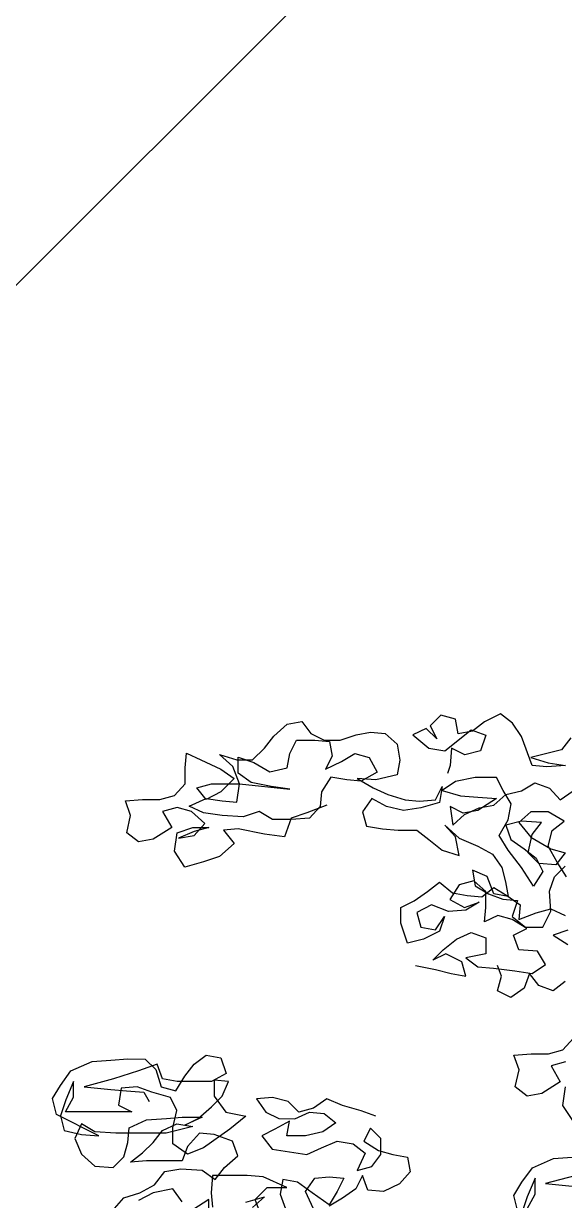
# Model space of a CAD drawing. Header units: inches. Extents: x 350994 to 353538, y 1581369 to 1583842.
# Drawn here: x 351507.477 to 351508.142, y 1583410.098 to 1583411.546 of the extents above; entities that cross this region are included whole.
import ezdxf

# ---------------------------------------------------------------- set-up
doc = ezdxf.new("R2010")
doc.units = ezdxf.units.IN
doc.header["$MEASUREMENT"] = 0
doc.linetypes.add('1', pattern=[0])
doc.layers.add('FOREST', color=96, linetype='Continuous')
doc.layers.add('TREE', color=81, linetype='1')

# ---------------------------------------------------------------- blocks, each defined once
blk = doc.blocks.new('TREE_4')
at = {"color": 94}
for points in [[(-1651.4, 7441.4), (-1694.8, 7424.1), (-1729.5, 7412.6), (-1744, 7372.1), (-1787.4, 7377.9), (-1845.2, 7389.6), (-1877, 7386.7), (-1853.9, 7357.8), (-1885.7, 7328.9), (-1920.4, 7317.3), (-1960.9, 7305.8), (-1984, 7340.5), (-1978.2, 7381), (-1943.5, 7392.5), (-1908.8, 7392.5), (-1940.6, 7383.9), (-1975.3, 7369.4), (-1940.6, 7375.2), (-1917.5, 7401.2), (-1946.4, 7427.2), (-1978.2, 7435.9), (-2010, 7427.3), (-1989.8, 7392.6), (-2030.3, 7366.6), (-2062.1, 7360.8), (-2088.1, 7381.1), (-2079.4, 7418.7), (-2090.9, 7450.5), (-2053.3, 7453.4), (-2015.7, 7453.3), (-1983.9, 7462), (-1960.8, 7488), (-1960.7, 7522.7), (-1957.8, 7554.5), (-1926, 7540), (-1882.7, 7519.7), (-1853.8, 7499.4), (-1882.7, 7470.5), (-1914.5, 7453.2), (-1934.7, 7479.3), (-1902.9, 7487.9), (-1842.2, 7487.9), (-1732.4, 7476.2), (-1772.8, 7482), (-1816.2, 7490.7), (-1845.1, 7511), (-1845.1, 7545.7), (-1810.4, 7534.1), (-1775.7, 7513.8), (-1738.1, 7522.5), (-1732.3, 7554.3), (-1717.8, 7583.2), (-1677.3, 7583.1), (-1645.5, 7580.2), (-1639.8, 7548.4), (-1654.3, 7519.5), (-1619.5, 7536.8), (-1590.6, 7554.1), (-1558.8, 7545.4), (-1541.5, 7513.6), (-1576.2, 7493.4), (-1608, 7496.3), (-1642.7, 7502.1), (-1663, 7470.3), (-1665.9, 7438.5), (-1689, 7412.5), (-1729.5, 7409.7), (-1770, 7409.7), (-1798.9, 7427.1), (-1833.6, 7415.6), (-1879.9, 7418.5), (-1920.3, 7424.3), (-1952.1, 7438.8), (-1914.5, 7456.1), (-1879.8, 7450.3), (-1848, 7447.4), (-1842.2, 7487.9), (-1856.6, 7525.5), (-1885.5, 7551.5), (-1848, 7539.9), (-1813.3, 7539.9), (-1787.2, 7565.9), (-1766.9, 7591.9), (-1738, 7617.9), (-1706.2, 7623.6), (-1686, 7597.6), (-1657.1, 7583.1), (-1622.4, 7583.1), (-1587.7, 7594.6), (-1555.9, 7600.4), (-1524.1, 7597.4), (-1498.1, 7574.3), (-1492.3, 7539.6), (-1498.1, 7507.8), (-1544.4, 7496.3), (-1584.9, 7499.2), (-1550.2, 7478.9), (-1518.4, 7464.4), (-1480.8, 7452.8), (-1449, 7449.9), (-1414.3, 7452.8), (-1399.9, 7481.7), (-1405.7, 7447), (-1446.2, 7435.5), (-1483.8, 7429.7), (-1521.3, 7438.4), (-1553.1, 7455.8), (-1573.4, 7426.9), (-1564.7, 7395.1), (-1530, 7389.3), (-1495.4, 7386.3), (-1454.9, 7386.3), (-1428.9, 7366), (-1400, 7342.9), (-1362.4, 7331.3), (-1371, 7371.8), (-1394.1, 7397.8), (-1362.4, 7368.9), (-1321.9, 7351.5), (-1290.1, 7334.1), (-1269.9, 7305.2), (-1261.3, 7273.4), (-1255.5, 7241.6), (-1287.3, 7247.4), (-1301.7, 7285), (-1333.5, 7299.5), (-1327.8, 7264.8), (-1298.9, 7247.4), (-1267.1, 7235.8), (-1235.3, 7232.9), (-1246.9, 7198.2), (-1218, 7175), (-1180.4, 7175), (-1163, 7209.7), (-1165.9, 7253), (-1154.3, 7284.8), (-1131.1, 7307.9)], [(-1128.3, 7284.8), (-1148.5, 7316.6), (-1168.7, 7351.4), (-1160, 7386), (-1133.9, 7406.3), (-1168.6, 7426.5), (-1206.2, 7426.6), (-1232.2, 7403.5), (-1206.2, 7371.6), (-1162.9, 7345.6), (-1131.1, 7336.9), (-1151.4, 7310.9), (-1188.9, 7313.8), (-1212.1, 7336.9), (-1203.3, 7377.4), (-1183.1, 7403.4), (-1226.4, 7406.3), (-1261.1, 7397.7), (-1249.6, 7365.9), (-1220.7, 7345.6), (-1194.7, 7325.4), (-1180.3, 7296.4), (-1200.6, 7264.6), (-1226.5, 7305.1), (-1255.4, 7342.8), (-1275.6, 7374.6), (-1255.4, 7409.3), (-1249.5, 7443.9), (-1266.9, 7472.9), (-1281.3, 7501.8), (-1327.6, 7501.8), (-1370.9, 7493.2), (-1399.9, 7473), (-1359.4, 7461.4), (-1321.8, 7458.5), (-1281.3, 7455.5), (-1321.8, 7429.6), (-1353.6, 7423.8), (-1382.5, 7438.3), (-1376.8, 7397.8), (-1350.8, 7420.9), (-1318.9, 7435.3), (-1287.1, 7441.1), (-1261.1, 7464.2), (-1226.4, 7472.8), (-1197.5, 7490.2), (-1165.7, 7478.6), (-1142.6, 7452.5), (-1113.6, 7472.7)], [(-1119.3, 7588.4), (-1139.6, 7562.4), (-1171.4, 7553.7), (-1206.1, 7545.1), (-1168.5, 7533.5), (-1130.9, 7527.7), (-1171.4, 7524.8), (-1203.2, 7527.8), (-1226.3, 7591.4), (-1246.5, 7620.3), (-1272.5, 7640.6), (-1307.2, 7623.3), (-1333.2, 7603), (-1365.1, 7597.3), (-1370.8, 7629.1), (-1402.6, 7637.8), (-1425.8, 7614.7), (-1411.3, 7585.8), (-1434.4, 7608.9), (-1463.4, 7594.5), (-1428.7, 7565.5), (-1394, 7559.7), (-1336.1, 7605.9), (-1304.3, 7594.3), (-1315.9, 7559.7), (-1350.6, 7551), (-1379.5, 7565.5), (-1382.5, 7527.9), (-1388.3, 7510.6)], [(-1458, 7090.7), (-1414.6, 7082), (-1379.9, 7073.3), (-1348.1, 7067.5), (-1356.8, 7099.3), (-1391.5, 7116.7), (-1420.4, 7102.3), (-1397.2, 7125.4), (-1368.3, 7148.5), (-1336.5, 7162.9), (-1304.7, 7151.3), (-1304.7, 7116.6), (-1348.1, 7108), (-1322.1, 7087.7), (-1287.4, 7084.8), (-1241.2, 7079), (-1203.6, 7073.2), (-1174.6, 7093.4), (-1192, 7122.3), (-1232.4, 7125.2), (-1244, 7157), (-1215, 7171.5), (-1246.8, 7191.7), (-1278.6, 7200.4), (-1307.6, 7186), (-1304.6, 7217.8), (-1304.6, 7252.5), (-1330.6, 7275.7), (-1362.4, 7267), (-1382.7, 7235.2), (-1350.9, 7217.9), (-1319.1, 7229.4), (-1348, 7212.1), (-1385.6, 7209.2), (-1423.2, 7223.7), (-1455, 7206.4), (-1446.3, 7174.6), (-1414.5, 7168.8), (-1394.3, 7197.7), (-1405.9, 7165.9), (-1440.6, 7148.5), (-1475.3, 7139.9), (-1489.7, 7183.3), (-1489.7, 7218), (-1460.7, 7232.4), (-1431.8, 7252.6), (-1405.8, 7272.8), (-1376.9, 7249.7), (-1345.1, 7243.9), (-1313.3, 7240.9), (-1287.2, 7261.2), (-1258.3, 7243.8), (-1229.5, 7223.5), (-1232.4, 7191.7), (-1194.8, 7206.1), (-1163, 7214.8), (-1131.2, 7200.3)], [(-1125.4, 7168.5), (-1157.2, 7157), (-1125.4, 7136.7)], [(-1131.3, 7055.7), (-1157.3, 7035.5), (-1189.1, 7047.1), (-1209.4, 7073.2), (-1220.9, 7041.4), (-1249.9, 7021.2), (-1278.8, 7035.6), (-1270.1, 7067.4), (-1278.7, 7090.6)], [(-1113.1, 6750.4), (-1136.2, 6785.1), (-1130.4, 6825.6)], [(-1130.4, 6880.5), (-1162.2, 6871.9), (-1142, 6837.1), (-1182.5, 6811.2), (-1214.3, 6805.4), (-1240.3, 6825.7), (-1231.6, 6863.2), (-1243.1, 6895.1), (-1205.5, 6897.9), (-1167.9, 6897.9), (-1136.1, 6906.5), (-1113, 6932.5)], [(-1544.7, 6761.9), (-1576.5, 6773.5), (-1617, 6785.1), (-1651.6, 6799.6), (-1680.6, 6779.4), (-1712.4, 6770.8), (-1735.5, 6793.9), (-1770.2, 6802.6), (-1804.9, 6799.8), (-1784.7, 6770.8), (-1755.8, 6756.4), (-1721.1, 6756.3), (-1689.3, 6770.8), (-1657.5, 6767.8), (-1631.5, 6747.6), (-1660.4, 6727.4), (-1698, 6718.7), (-1738.5, 6718.8), (-1732.6, 6750.6), (-1764.5, 6733.2), (-1793.4, 6718.8), (-1770.3, 6689.9), (-1695.1, 6678.2), (-1663.3, 6692.7), (-1628.6, 6707.1), (-1593.9, 6701.3), (-1567.9, 6681), (-1585.3, 6643.4), (-1553.5, 6652.1), (-1533.2, 6678.1), (-1533.2, 6712.8), (-1556.3, 6735.9), (-1570.8, 6707), (-1539, 6686.8), (-1507.2, 6678.1), (-1475.4, 6672.3), (-1469.6, 6640.4), (-1492.8, 6614.4), (-1527.5, 6597.1), (-1562.2, 6600.1), (-1573.7, 6631.9), (-1588.2, 6603), (-1617.1, 6582.8), (-1646.1, 6565.4)], [(-1680.8, 6559.7), (-1698.1, 6597.3), (-1677.8, 6626.2), (-1646, 6629), (-1614.2, 6626.1), (-1628.7, 6597.2), (-1646.1, 6568.3), (-1683.6, 6594.4), (-1715.4, 6617.5), (-1747.2, 6623.4), (-1753, 6591.6), (-1741.5, 6559.7)], [(-1793.6, 6542.4), (-1808, 6580), (-1781.9, 6606), (-1738.6, 6606), (-1790.6, 6629.2), (-1825.3, 6632.1), (-1900.5, 6632.2), (-1903.4, 6594.6), (-1900.5, 6562.8)], [(-1828.2, 6574.3), (-1787.7, 6585.8), (-1813.8, 6562.7)], [(-1909.2, 6542.5), (-1909.2, 6580.1), (-1943.9, 6557)], [(-1967, 6574.4), (-1987.2, 6603.3), (-2030.6, 6594.7), (-2062.4, 6577.4)], [(-2134.7, 6537), (-2094.2, 6583.2), (-2059.5, 6594.7), (-2027.7, 6612), (-2004.5, 6640.9), (-1969.8, 6646.7), (-1923.6, 6643.8), (-1894.7, 6623.5), (-1874.4, 6649.5), (-1845.5, 6675.5), (-1857, 6707.3), (-1897.5, 6721.8), (-1929.3, 6724.7), (-1955.3, 6695.8), (-1966.9, 6664), (-2045, 6664.1), (-2079.7, 6661.2), (-2053.6, 6681.5), (-2030.5, 6704.6), (-2010.2, 6730.6), (-1978.4, 6745), (-1943.7, 6739.2), (-2001.6, 6724.8), (-2111.4, 6724.9), (-2157.7, 6727.8), (-2186.6, 6745.2), (-2201.1, 6713.4), (-2186.6, 6678.7), (-2157.8, 6652.6), (-2117.3, 6649.7), (-2094.1, 6672.8), (-2085.4, 6704.6), (-2082.5, 6736.4), (-2044.9, 6753.7), (-2001.5, 6756.6), (-1966.8, 6759.4), (-1923.5, 6759.4), (-1961.1, 6742.1), (-1932.1, 6756.5), (-1903.2, 6782.5), (-1880.1, 6805.6), (-1865.6, 6837.4), (-1897.4, 6840.3), (-1897.4, 6805.6), (-1871.4, 6770.9), (-1828, 6762.2), (-1862.8, 6733.3), (-1920.6, 6692.9), (-1955.3, 6678.5), (-1987.1, 6701.6), (-1987.1, 6736.3), (-1978.4, 6773.9), (-1992.8, 6802.8), (-2033.3, 6814.4), (-2065.1, 6826), (-2099.8, 6823.2), (-2105.6, 6785.6), (-2076.7, 6771.1), (-2221.3, 6771.2), (-2203.9, 6803), (-2203.8, 6837.7), (-2221.2, 6797.3), (-2232.8, 6762.6), (-2224.2, 6730.8), (-2186.6, 6722.1), (-2149, 6719.1), (-2241.5, 6765.5), (-2250.1, 6800.2), (-2232.8, 6829.1), (-2209.6, 6860.9), (-2163.3, 6881.1), (-2122.9, 6883.9), (-2085.3, 6886.8), (-2047.7, 6886.7), (-2024.6, 6863.6), (-2013, 6826), (-1981.2, 6817.3), (-1961, 6849.1), (-1940.7, 6875.1), (-1914.7, 6895.3), (-1882.9, 6889.5), (-1871.3, 6854.8), (-1903.2, 6837.4), (-1978.3, 6837.5), (-2010.1, 6843.3), (-2021.7, 6875.1), (-2062.2, 6860.7), (-2117.1, 6843.4), (-2180.7, 6826.1), (-2122.9, 6820.3), (-2088.2, 6817.4), (-2050.6, 6814.5), (-2039.1, 6794.2)], [(-1214.5, 6559.6), (-1197.1, 6591.4), (-1197.1, 6626.1), (-1214.5, 6585.7), (-1226.1, 6551)], [(-1234.8, 6553.9), (-1243.4, 6588.6), (-1226, 6617.5), (-1202.9, 6649.3), (-1156.6, 6669.5), (-1116.1, 6672.3)], [(-1110.4, 6631.8), (-1174, 6614.5), (-1116.2, 6608.7)]]:
    blk.add_lwpolyline(points, dxfattribs=at)

msp = doc.modelspace()

# ---------------------------------------------------------------- hatches: boundary and pattern name
at = {"layer": 'FOREST', "lineweight": 5}
h = msp.add_hatch(dxfattribs=at)
h.set_pattern_fill('ANSI31', color=96, scale=50, style=0)
h.paths.add_polyline_path([(351604.9274, 1583347.98), (351663.0036, 1583522.9504), (351611.8779, 1583545.3594), (351490.2916, 1583598.0852), (351436.5696, 1583404.4646), (351529.745, 1583373.1705)])
h.paths.add_polyline_path([(351517.5086, 1583480.1397), (351575.3657, 1583480.1397), (351575.3657, 1583465.1397), (351517.5086, 1583465.1397)], flags=24)

# ---------------------------------------------------------------- block references
at = {"layer": 'TREE', "lineweight": 5, "xscale": 0.0005632341344607994, "yscale": 0.0005632341490127146, "zscale": 0.0005632341444477617}
msp.add_blockref('TREE_4', (351508.7797, 1583406.3928), dxfattribs=at)

doc.saveas('drawing.dxf')
